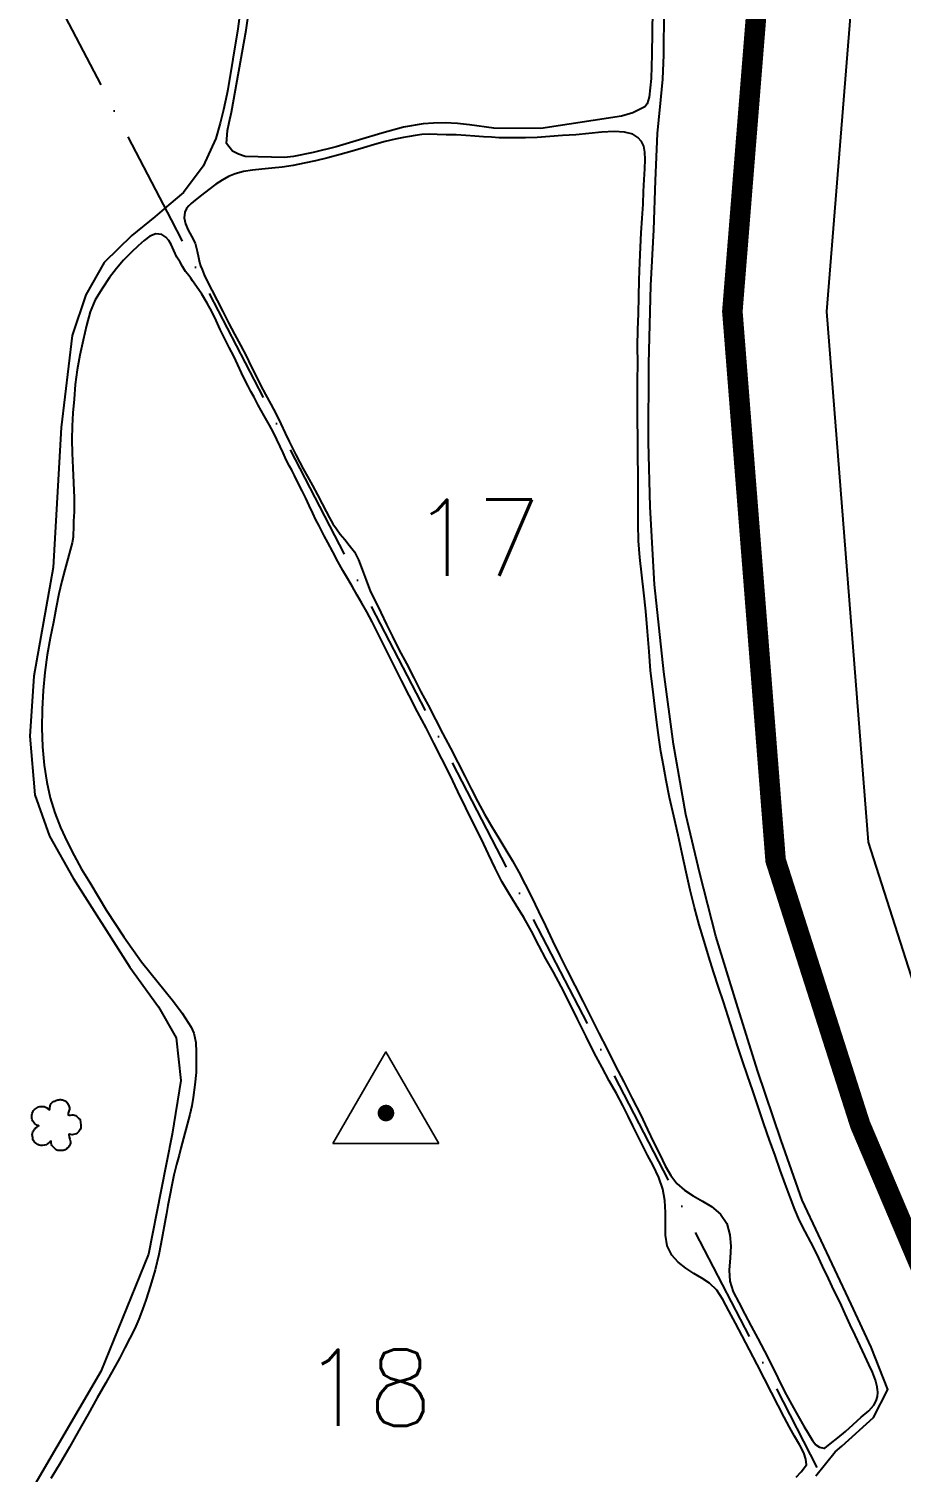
# Model space of a CAD drawing. Extents: x 730929 to 735129, y 7820181 to 7826121.
# Drawn here: x 733260.4 to 733557.9, y 7821777.6 to 7822269.8 of the extents above; entities that cross this region are included whole.
import ezdxf

# ---------------------------------------------------------------- set-up
doc = ezdxf.new("R2010")
doc.units = 0
doc.header["$MEASUREMENT"] = 0
for name, pattern in [('CENTER2', [1.125, 0.75, -0.125, 0.125, -0.125]), ('LIN0', [0]), ('LIN3', [30, 20, -5, 0, -5])]:
    doc.linetypes.add(name, pattern=pattern)
for name, color, linetype in [('0114000475', 1, 'Continuous'), ('0114000475009', 5, 'Continuous'), ('0114000475017', 5, 'Continuous'), ('0114000475018', 5, 'Continuous'), ('REDE_DE_LUZ', 6, 'LIN3'), ('RESERVA', 3, 'Continuous'), ('RODOVIA', 1, 'Continuous'), ('SIMBOLO ARVORE', 118, 'Continuous'), ('TEXTO_NUN_TAL', 7, 'Continuous')]:
    doc.layers.add(name, color=color, linetype=linetype)
doc.layers.add('TEXTO_DIVERSOS', color=7, linetype='Continuous', lineweight=5)
doc.styles.add('Simplex', font='simplex.shx')

msp = doc.modelspace()

# ---------------------------------------------------------------- linework, layer by layer
at = {"layer": '0114000475'}
msp.add_lwpolyline([(733528.77, 7821776.3), (733535.39, 7821784.51), (733537.63, 7821786.51), (733548.47, 7821796.24), (733553.35, 7821805.82), (733547.59, 7821820.2), (733540.84, 7821834.94), (733524.11, 7821870.38), (733516.92, 7821890.71), (733508.89, 7821914.58), (733501.69, 7821937.56), (733494.6, 7821960.43), (733489.17, 7821981.7), (733484.46, 7822001.86), (733480.18, 7822025.89), (733476.96, 7822050.54), (733473.74, 7822080.32), (733472.23, 7822106.73), (733471.69, 7822128.88), (733471.78, 7822155.61), (733472.5, 7822182.22), (733473.49, 7822201.29), (733474.1, 7822218.06), (733474.77, 7822234.07), (733475.84, 7822245.6), (733476.62, 7822252.57), (733476.86, 7822260.9), (733477.04, 7822276.13)], dxfattribs=at)
at = {"layer": '0114000475009'}
msp.add_lwpolyline([(733473.04, 7822276.11), (733472.86, 7822260.98), (733472.62, 7822252.85), (733471.91, 7822246.43), (733471.22, 7822244.25), (733470.43, 7822243.15), (733469.11, 7822242.49), (733466.37, 7822241.19), (733462.53, 7822239.96), (733434.96, 7822235.76), (733418.92, 7822235.9), (733410.68, 7822237.04), (733406.53, 7822237.5), (733402.31, 7822237.7), (733398.4, 7822237.61), (733394.88, 7822237.36), (733388.16, 7822236.28), (733380.74, 7822234.19), (733373.1, 7822231.88), (733365.19, 7822229.58), (733357.27, 7822227.61), (733350.59, 7822226.21), (733347.59, 7822225.85), (733334.12, 7822226.24), (733331.83, 7822227.05), (733329.84, 7822228.04), (733327.72, 7822230.64), (733328.09, 7822235.08), (733328.72, 7822237.8), (733329.48, 7822241.39), (733334.5, 7822269.3), (733335.63, 7822277.17)], dxfattribs=at)
at = {"layer": '0114000475017', "flags": 128}
msp.add_lwpolyline([(733468.2, 7822111.92), (733468.14, 7822117.76), (733468.09, 7822123.86), (733468.02, 7822130.11), (733467.96, 7822136.53), (733467.95, 7822143.05), (733467.97, 7822149.61), (733468.01, 7822155.81), (733467.95, 7822161.53), (733468.05, 7822167.11), (733468.23, 7822172.76), (733468.39, 7822178.39), (733468.52, 7822184.2), (733468.75, 7822190.06), (733468.99, 7822195.31), (733469.19, 7822200.21), (733469.52, 7822205.21), (733469.82, 7822209.99), (733470.01, 7822214.32), (733470.25, 7822218.39), (733470.47, 7822222.08), (733470.59, 7822225.17), (733470.49, 7822227.74), (733470.09, 7822229.77), (733469.31, 7822231.34), (733468.1, 7822232.69), (733466.29, 7822233.88), (733463.55, 7822234.6), (733459.93, 7822234.73), (733455.76, 7822234.54), (733451.34, 7822234.08), (733446.86, 7822233.6), (733442.38, 7822233.39), (733438.03, 7822233.03), (733433.72, 7822232.74), (733429.7, 7822232.64), (733426.35, 7822232.64), (733423.51, 7822232.59), (733420.81, 7822232.61), (733418.16, 7822232.81), (733415.43, 7822232.97), (733412.49, 7822233.15), (733409.4, 7822233.38), (733406.06, 7822233.62), (733402.73, 7822233.68), (733399.64, 7822233.8), (733396.9, 7822233.86), (733394.4, 7822233.72), (733392.11, 7822233.42), (733390.14, 7822233.1), (733388.08, 7822232.71), (733385.34, 7822232.19), (733381.86, 7822231.38), (733378.21, 7822230.3), (733374.53, 7822229.16), (733370.65, 7822228.1), (733366.57, 7822226.97), (733362.28, 7822225.81), (733358.13, 7822224.82), (733354.21, 7822223.93), (733350.44, 7822223.2), (733346.74, 7822222.66), (733343.23, 7822222.23), (733339.78, 7822221.91), (733336.6, 7822221.56), (733333.57, 7822221.08), (733330.77, 7822220.36), (733328.4, 7822219.4), (733326.31, 7822218.23), (733324.09, 7822216.77), (733321.68, 7822214.97), (733319.22, 7822213.04), (733317.12, 7822211.41), (733315.75, 7822210.23), (733314.89, 7822209.43), (733314.15, 7822208.55), (733313.5, 7822207.21), (733313.31, 7822205.32), (733313.79, 7822203.26), (733314.63, 7822201.17), (733315.85, 7822199.06), (733317.04, 7822196.68), (733317.78, 7822194), (733318.17, 7822191.83), (733318.41, 7822190.7), (733318.57, 7822190.15), (733318.92, 7822188.94), (733319.41, 7822187.66), (733320.14, 7822185.87), (733321.24, 7822183.55), (733322.77, 7822180.65), (733324.63, 7822177.17), (733326.53, 7822173.39), (733328.44, 7822169.51), (733330.52, 7822165.69), (733332.48, 7822161.94), (733334.41, 7822158.24), (733336.16, 7822154.64), (733337.82, 7822151.37), (733339.41, 7822148.23), (733341.11, 7822145.13), (733342.88, 7822141.79), (733344.65, 7822138.35), (733346.24, 7822135.03), (733347.74, 7822131.89), (733349.09, 7822129.07), (733350.24, 7822126.74), (733351.43, 7822124.48), (733352.71, 7822122.13), (733353.94, 7822119.77), (733355.39, 7822117.08), (733357.04, 7822114.05), (733358.77, 7822110.87), (733360.39, 7822107.79), (733361.78, 7822105.15), (733362.91, 7822103.06), (733364.01, 7822100.99), (733365.25, 7822099.25), (733366.54, 7822097.47), (733368.07, 7822095.6), (733369.62, 7822093.74), (733371.36, 7822091.44), (733372.73, 7822088.71), (733374.05, 7822085.4), (733375.34, 7822081.73), (733376.88, 7822077.8), (733378.64, 7822074.29), (733380.34, 7822070.73), (733382.29, 7822066.66), (733384.34, 7822062.52), (733386.57, 7822058.11), (733389.1, 7822053.39), (733391.66, 7822048.5), (733394.05, 7822043.75), (733396.52, 7822039.11), (733399.03, 7822034.31), (733401.58, 7822029.4), (733404.14, 7822024.5), (733406.68, 7822019.63), (733409.06, 7822014.89), (733411.31, 7822010.44), (733413.5, 7822006.18), (733415.78, 7822002.03), (733418.18, 7821997.88), (733420.63, 7821993.81), (733423.06, 7821989.82), (733425.29, 7821986.06), (733427.42, 7821982.21), (733429.59, 7821978.01), (733431.86, 7821973.52), (733434.18, 7821968.78), (733436.57, 7821963.86), (733438.94, 7821958.78), (733441.4, 7821953.71), (733443.97, 7821948.65), (733446.59, 7821943.53), (733449.26, 7821938.2), (733451.99, 7821932.75), (733454.78, 7821927.26), (733457.56, 7821921.81), (733460.36, 7821916.33), (733463.27, 7821910.7), (733466.15, 7821905.05), (733468.93, 7821899.52), (733471.4, 7821894.45), (733473.54, 7821889.94), (733475.56, 7821885.91), (733477.32, 7821882.09), (733479.29, 7821878.78), (733481.39, 7821876.05), (733483.98, 7821873.77), (733486.89, 7821871.83), (733490.06, 7821870.06), (733493.2, 7821868.19), (733496.22, 7821865.63), (733498.36, 7821862.34), (733499.48, 7821858.48), (733499.78, 7821854.65), (733499.55, 7821850.71), (733499.19, 7821846.53), (733499.45, 7821842.69), (733500.57, 7821839.15), (733502.45, 7821835.44), (733504.58, 7821831.49), (733506.75, 7821827.36), (733508.97, 7821823.16), (733511.26, 7821818.89), (733513.57, 7821814.42), (733515.83, 7821809.77), (733518.11, 7821805.07), (733520.55, 7821800.58), (733522.78, 7821796.64), (733524.69, 7821793.33), (733526.24, 7821790.67), (733527.57, 7821788.45), (733528.8, 7821786.96), (733529.96, 7821786.13), (733531.51, 7821785.73), (733531.79, 7821785.75), (733533.69, 7821787.22), (733536.21, 7821789.25), (733538.91, 7821791.49), (733541.54, 7821793.8), (733544.27, 7821796.3), (733546.81, 7821798.57), (733548.57, 7821800.44), (733549.36, 7821801.95), (733549.78, 7821803.4), (733549.87, 7821804.82), (733549.8, 7821805.89), (733549.71, 7821806.34), (733549.63, 7821806.73), (733549.14, 7821808.99), (733548.08, 7821811.74), (733546.88, 7821814.36), (733545.46, 7821817.31), (733543.89, 7821820.69), (733542.2, 7821824.29), (733540.48, 7821827.89), (733538.81, 7821831.54), (733537, 7821835.41), (733534.99, 7821839.47), (733533.07, 7821843.64), (733531.07, 7821847.8), (733529.06, 7821852.02), (733527.01, 7821855.99), (733525.12, 7821859.65), (733523.23, 7821863.42), (733521.54, 7821867.2), (733519.95, 7821871.35), (733518.35, 7821875.87), (733516.64, 7821880.6), (733514.85, 7821885.56), (733512.9, 7821890.82), (733510.97, 7821896.41), (733509.08, 7821902.13), (733507.25, 7821907.68), (733505.5, 7821912.81), (733503.74, 7821917.82), (733502.06, 7821922.93), (733500.46, 7821928.02), (733498.85, 7821932.98), (733497.22, 7821937.95), (733495.58, 7821943.04), (733493.89, 7821948.19), (733492.28, 7821953.34), (733490.67, 7821958.62), (733488.98, 7821964.28), (733487.37, 7821970.14), (733485.93, 7821976.11), (733484.53, 7821982.16), (733483.15, 7821988.49), (733481.76, 7821994.85), (733480.32, 7822001.25), (733478.9, 7822007.61), (733477.7, 7822013.49), (733476.75, 7822018.54), (733475.92, 7822023.35), (733475.18, 7822028.18), (733474.51, 7822033.25), (733473.84, 7822038.77), (733473.14, 7822044.63), (733472.42, 7822050.85), (733471.87, 7822057.41), (733471.37, 7822064.32), (733470.78, 7822071.18), (733470.08, 7822077.41), (733469.37, 7822083.48), (733468.75, 7822089.45), (733468.24, 7822095.19), (733468.12, 7822100.88), (733468.16, 7822106.42)], close=True, dxfattribs=at)
at = {"layer": '0114000475018', "flags": 128}
msp.add_lwpolyline([(733522.07, 7821775.85), (733523.71, 7821777.69), (733525.52, 7821780.12), (733525.35, 7821781.99), (733524.68, 7821784.18), (733523.26, 7821786.75), (733521.52, 7821789.84), (733519.77, 7821792.95), (733517.94, 7821796.33), (733515.88, 7821800.3), (733513.67, 7821804.71), (733511.3, 7821809.4), (733508.77, 7821814.33), (733506.14, 7821819.37), (733503.64, 7821824.11), (733501.33, 7821828.46), (733499.13, 7821832.61), (733497.07, 7821836.5), (733494.96, 7821839.61), (733492.53, 7821842), (733489.89, 7821843.77), (733487.19, 7821845.36), (733484.44, 7821847.15), (733481.8, 7821849.18), (733479.7, 7821851.64), (733478.08, 7821854.77), (733477.48, 7821858.41), (733477.47, 7821862.1), (733477.45, 7821866.14), (733477.22, 7821870.19), (733476.54, 7821874.08), (733475.26, 7821878.07), (733473.3, 7821882.13), (733471.34, 7821885.73), (733469.99, 7821888.38), (733468.86, 7821890.65), (733467.73, 7821892.99), (733466.35, 7821895.72), (733464.8, 7821898.95), (733462.95, 7821902.61), (733460.75, 7821906.7), (733458.31, 7821911.01), (733455.83, 7821915.57), (733453.2, 7821920.56), (733450.39, 7821926.11), (733447.43, 7821932.11), (733444.63, 7821937.9), (733441.91, 7821943.19), (733439.27, 7821948.12), (733436.7, 7821952.69), (733434.3, 7821957.21), (733431.82, 7821962.03), (733429.13, 7821966.71), (733426.52, 7821970.99), (733424.04, 7821974.99), (733421.65, 7821979.05), (733419.4, 7821983.55), (733417.13, 7821988.37), (733414.71, 7821993.4), (733412.06, 7821998.61), (733409.35, 7822004.11), (733406.66, 7822009.66), (733404.04, 7822015.27), (733401.23, 7822020.8), (733398.51, 7822026.18), (733395.81, 7822031.43), (733392.92, 7822036.88), (733390.11, 7822042.39), (733387.47, 7822047.55), (733384.85, 7822052.78), (733382.05, 7822058.2), (733379.57, 7822063.3), (733377.4, 7822067.52), (733375.57, 7822070.99), (733373.95, 7822073.9), (733372.38, 7822076.68), (733370.78, 7822079.47), (733369.18, 7822082.25), (733367.49, 7822085.05), (733365.74, 7822088.1), (733364.01, 7822091.38), (733362.29, 7822094.61), (733361.07, 7822096.88), (733360.12, 7822098.67), (733359.22, 7822100.5), (733358.22, 7822102.4), (733357.15, 7822104.67), (733355.95, 7822107.18), (733354.76, 7822109.71), (733353.54, 7822112.23), (733352.24, 7822114.87), (733350.98, 7822117.44), (733349.99, 7822119.32), (733349.19, 7822120.69), (733348.09, 7822122.83), (733347.08, 7822125.22), (733346.04, 7822127.38), (733344.91, 7822129.76), (733343.76, 7822132.13), (733342.38, 7822134.67), (733340.66, 7822137.84), (733338.61, 7822141.43), (733337.14, 7822144.15), (733336.09, 7822146.1), (733335.12, 7822147.95), (733334, 7822150.05), (733332.83, 7822152.51), (733331.61, 7822155.19), (733330.21, 7822158.18), (733328.7, 7822161.15), (733327.18, 7822164.12), (733325.65, 7822167.2), (733324.21, 7822170.33), (733322.81, 7822173.39), (733321.16, 7822176.26), (733319.29, 7822179.29), (733317.49, 7822181.95), (733316.21, 7822183.8), (733315.57, 7822184.71), (733314.92, 7822185.63), (733313.82, 7822187.08), (733312.77, 7822188.79), (733311.93, 7822190.16), (733310.87, 7822191.96), (733309.8, 7822194.22), (733308.94, 7822196.29), (733308.13, 7822197.57), (733307.12, 7822198.76), (733305.65, 7822199.66), (733303.71, 7822199.85), (733301.66, 7822199.04), (733299.7, 7822197.6), (733297.68, 7822195.76), (733295.35, 7822193.6), (733292.62, 7822190.84), (733290.22, 7822188.01), (733287.89, 7822184.95), (733285.41, 7822181.34), (733283.01, 7822177.41), (733281.28, 7822173.3), (733280.02, 7822168.66), (733278.9, 7822163.61), (733277.78, 7822158.52), (733276.84, 7822153.48), (733276.2, 7822148.46), (733275.77, 7822143.55), (733275.38, 7822138.86), (733275.15, 7822134.29), (733275.02, 7822129.79), (733275.1, 7822125.09), (733275.3, 7822120.05), (733275.59, 7822114.94), (733275.83, 7822109.87), (733275.83, 7822105.02), (733275.61, 7822101.93), (733275.63, 7822100.37), (733275.57, 7822099.5), (733275.56, 7822099), (733275.51, 7822097.93), (733275.47, 7822096.39), (733275.08, 7822094.53), (733274.46, 7822091.99), (733273.62, 7822089), (733272.59, 7822085.27), (733271.6, 7822081.45), (733270.61, 7822077.16), (733269.72, 7822072.42), (733268.73, 7822067.4), (733267.63, 7822062.01), (733266.65, 7822056.36), (733265.84, 7822050.29), (733265.19, 7822044.13), (733264.87, 7822037.83), (733264.8, 7822031.37), (733265.02, 7822024.92), (733265.57, 7822018.66), (733266.47, 7822012.88), (733267.66, 7822007.53), (733269.16, 7822002.4), (733271.1, 7821997.39), (733273.42, 7821992.57), (733275.85, 7821987.83), (733278.35, 7821983.24), (733281.11, 7821978.63), (733284.02, 7821973.85), (733286.88, 7821969.17), (733292.77, 7821960.19), (733298.72, 7821951.57), (733309.7, 7821938.05), (733312.63, 7821934.12), (733315.75, 7821929.37), (733316.67, 7821927.3), (733317.28, 7821924.09), (733317.41, 7821920.84), (733317.45, 7821916.77), (733317.36, 7821913.88), (733316.91, 7821909.64), (733316.4, 7821905.34), (733315.92, 7821902.48), (733315.3, 7821899.59), (733312.17, 7821888.11), (733311.62, 7821885.74), (733310.76, 7821882.47), (733309.85, 7821878.91), (733309.06, 7821875.43), (733308.38, 7821871.9), (733307.8, 7821868.56), (733307.33, 7821865.86), (733305.4, 7821855.34), (733304.63, 7821851.83), (733303.4, 7821846.65), (733302.22, 7821842.37), (733301.18, 7821839.06), (733300.27, 7821836.23), (733299.16, 7821833.07), (733297.83, 7821829.74), (733296.44, 7821826.61), (733294.81, 7821823.28), (733293.11, 7821819.99), (733291.36, 7821816.6), (733289.19, 7821812.69), (733286.59, 7821808.02), (733283.64, 7821802.9), (733280.62, 7821797.42), (733277.42, 7821791.77), (733274.23, 7821786.12), (733271.02, 7821780.67), (733267.86, 7821775.46)], dxfattribs=at)
at = {"layer": 'REDE_DE_LUZ', "ltscale": 2, "flags": 128}
msp.add_lwpolyline([(732040.92, 7824661.81), (732327.89, 7824102.05), (732626.52, 7823878.33), (732623.32, 7823855.55), (732614.34, 7823802.22), (732613.95, 7823800.57), (732613.49, 7823796.25), (732606.8, 7823754.84), (732582.23, 7823606.76), (732807.1, 7823167.8), (733308.86, 7822204.63), (733529.14, 7821779.24)], dxfattribs=at)
at = {"layer": 'RESERVA', "flags": 128}
msp.add_lwpolyline([(733332.7, 7822277.37), (733331.61, 7822269.77), (733328.19, 7822249.14), (733327.86, 7822247.37), (733326.75, 7822242.18), (733325.62, 7822237.58), (733324.15, 7822232.42), (733319.76, 7822222.91), (733313.11, 7822213.94), (733308.12, 7822209.71), (733303.32, 7822205.63), (733295.45, 7822199.27), (733286.06, 7822190.11), (733279.79, 7822179.05), (733275.08, 7822165.2), (733271.34, 7822133.89), (733268.64, 7822086.06), (733262.03, 7822049.03), (733260.73, 7822028.61), (733262.44, 7822008.57), (733267.39, 7821994.43), (733275.41, 7821980.18), (733294.77, 7821949.86), (733304.51, 7821936.29), (733310.6, 7821925.73), (733312.14, 7821911.11), (733309.24, 7821892.81), (733305.38, 7821873.27), (733301.2, 7821851.99), (733284.87, 7821811.98), (733262.38, 7821773.37)], dxfattribs=at)
at = {"layer": 'RODOVIA', "flags": 128}
msp.add_lwpolyline([(732229.82, 7824816.55), (733005.15, 7823883.72), (733088.25, 7823783.74), (733318.79, 7823506.37), (733435.47, 7823366.36), (733510.06, 7823254.65), (733551.53, 7823146.25), (733574.87, 7823054.2), (733583.73, 7822984.78), (733586.43, 7822917.33), (733586.03, 7822845.64), (733577.1, 7822729.63), (733532.39, 7822173.41), (733546.65, 7821992.44), (733573.91, 7821907.23), (733616.74, 7821806.38), (733675.22, 7821668.23)], dxfattribs=at)
at = {"layer": 'RODOVIA', "linetype": 'CENTER2', "ltscale": 80, "const_width": 7}
msp.add_lwpolyline([(732205.21, 7824796.09), (732980.54, 7823863.26), (733063.64, 7823763.29), (733294.19, 7823485.9), (733409.8, 7823347.18), (733481.46, 7823239.87), (733520.97, 7823136.56), (733543.38, 7823048.22), (733551.81, 7822982.11), (733554.43, 7822916.78), (733554.04, 7822846.96), (733545.2, 7822732.14), (733500.29, 7822173.44), (733515.04, 7821986.22), (733543.88, 7821896.08), (733587.28, 7821793.89), (733645.75, 7821655.76)], dxfattribs=at)
at = {"layer": 'SIMBOLO ARVORE', "linetype": 'LIN0', "elevation": 716.76, "flags": 128}
msp.add_lwpolyline([(733267.79, 7821890.52), (733267.34, 7821890.13), (733266.84, 7821889.68), (733266.29, 7821889.26), (733265.65, 7821889.08), (733265, 7821889.01), (733264.38, 7821889.04), (733263.87, 7821889.15), (733263.42, 7821889.33), (733263.02, 7821889.57), (733262.64, 7821889.85), (733262.32, 7821890.17), (733262.05, 7821890.52), (733261.87, 7821890.84), (733261.74, 7821891.2), (733261.65, 7821891.6), (733261.57, 7821892.14), (733261.53, 7821892.68), (733261.54, 7821893.21), (733261.68, 7821893.6), (733261.86, 7821893.93), (733262.06, 7821894.22), (733262.22, 7821894.49), (733262.4, 7821894.73), (733262.61, 7821894.97), (733263.04, 7821895.25), (733263.43, 7821895.5), (733263.71, 7821895.72), (733263.59, 7821895.81), (733263.33, 7821895.87), (733263.01, 7821895.94), (733262.79, 7821896.07), (733262.56, 7821896.26), (733262.32, 7821896.51), (733262.03, 7821896.88), (733261.75, 7821897.31), (733261.51, 7821897.79), (733261.39, 7821898.28), (733261.34, 7821898.79), (733261.37, 7821899.31), (733261.51, 7821899.88), (733261.72, 7821900.43), (733261.95, 7821900.9), (733262.13, 7821901.14), (733262.33, 7821901.32), (733262.57, 7821901.46), (733262.91, 7821901.71), (733263.29, 7821901.95), (733263.69, 7821902.15), (733264.09, 7821902.25), (733264.48, 7821902.3), (733264.87, 7821902.31), (733265.2, 7821902.29), (733265.52, 7821902.24), (733265.81, 7821902.17), (733266.06, 7821902.09), (733266.31, 7821901.98), (733266.55, 7821901.83), (733266.85, 7821901.5), (733267.13, 7821901.23), (733267.37, 7821901.1), (733267.49, 7821901.47), (733267.56, 7821901.97), (733267.61, 7821902.49), (733267.66, 7821902.72), (733267.73, 7821902.89), (733267.82, 7821903.05), (733267.98, 7821903.31), (733268.19, 7821903.58), (733268.43, 7821903.82), (733268.71, 7821903.95), (733269.02, 7821904.06), (733269.34, 7821904.15), (733269.63, 7821904.29), (733269.92, 7821904.43), (733270.22, 7821904.54), (733270.55, 7821904.6), (733270.88, 7821904.63), (733271.22, 7821904.64), (733271.54, 7821904.62), (733271.86, 7821904.57), (733272.16, 7821904.5), (733272.44, 7821904.39), (733272.69, 7821904.26), (733272.93, 7821904.1), (733273.13, 7821903.92), (733273.32, 7821903.72), (733273.49, 7821903.48), (733273.68, 7821903.18), (733273.85, 7821902.85), (733273.99, 7821902.5), (733274.11, 7821902.18), (733274.18, 7821901.83), (733274.19, 7821901.41), (733273.99, 7821900.71), (733273.8, 7821900.03), (733273.73, 7821899.46), (733274.09, 7821899.36), (733274.57, 7821899.39), (733275.1, 7821899.48), (733275.49, 7821899.44), (733275.87, 7821899.35), (733276.23, 7821899.21), (733276.61, 7821898.95), (733276.97, 7821898.66), (733277.29, 7821898.37), (733277.54, 7821898.23), (733277.74, 7821898.03), (733277.88, 7821897.69), (733278, 7821896.85), (733278.06, 7821895.91), (733278.04, 7821895.01), (733277.88, 7821894.5), (733277.66, 7821894.11), (733277.38, 7821893.81), (733277.13, 7821893.5), (733276.84, 7821893.23), (733276.51, 7821893.01), (733276.07, 7821892.84), (733275.61, 7821892.71), (733275.14, 7821892.64), (733274.63, 7821892.78), (733274.21, 7821892.85), (733273.93, 7821892.75), (733274.08, 7821892), (733274.33, 7821891.12), (733274.57, 7821890.24), (733274.55, 7821889.8), (733274.45, 7821889.46), (733274.28, 7821889.17), (733274.07, 7821888.81), (733273.82, 7821888.47), (733273.55, 7821888.16), (733273.31, 7821887.9), (733273.05, 7821887.69), (733272.76, 7821887.52), (733272.4, 7821887.39), (733272.02, 7821887.3), (733271.62, 7821887.24), (733271.24, 7821887.24), (733270.86, 7821887.26), (733270.5, 7821887.31), (733270.21, 7821887.34), (733269.93, 7821887.42), (733269.66, 7821887.55), (733269.33, 7821887.83), (733269, 7821888.15), (733268.69, 7821888.5), (733268.43, 7821888.77), (733268.21, 7821889.05), (733268.04, 7821889.35), (733267.98, 7821889.82), (733267.93, 7821890.28), (733267.84, 7821890.65), (733267.84, 7821890.65)], dxfattribs=at)
at = {"layer": 'TEXTO_DIVERSOS', "color": 7, "lineweight": 9, "flags": 128}
msp.add_lwpolyline([(733364.06, 7821889.62), (733400.23, 7821889.62), (733382.15, 7821920.94)], close=True, dxfattribs=at)
at = {"layer": 'TEXTO_DIVERSOS', "linetype": 'ByBlock'}
msp.add_lwpolyline([(733382.15, 7821920.94), (733400.23, 7821889.62), (733364.06, 7821889.62)], close=True, dxfattribs=at)
at = {"layer": 'TEXTO_DIVERSOS', "color": 7, "lineweight": 9, "const_width": 2.83, "flags": 128}
msp.add_lwpolyline([(733380.73, 7821900.06, -1), (733383.56, 7821900.06, -1)], format="xyb", close=True, dxfattribs=at)
at = {"layer": 'TEXTO_DIVERSOS', "linetype": 'ByBlock'}
msp.add_lwpolyline([(733383.56, 7821900.06, -1), (733380.73, 7821900.06, -1)], format="xyb", close=True, dxfattribs=at)

# ---------------------------------------------------------------- texts
at = {"layer": 'TEXTO_NUN_TAL', "linetype": 'Continuous', "style": 'Simplex'}
for s, p in [('17', (733390.71, 7822083.28, 716.76)), ('18', (733353.63, 7821793.42, 716.76))]:
    msp.add_text(s, height=26, dxfattribs=at).set_placement(p)

doc.saveas('drawing.dxf')
